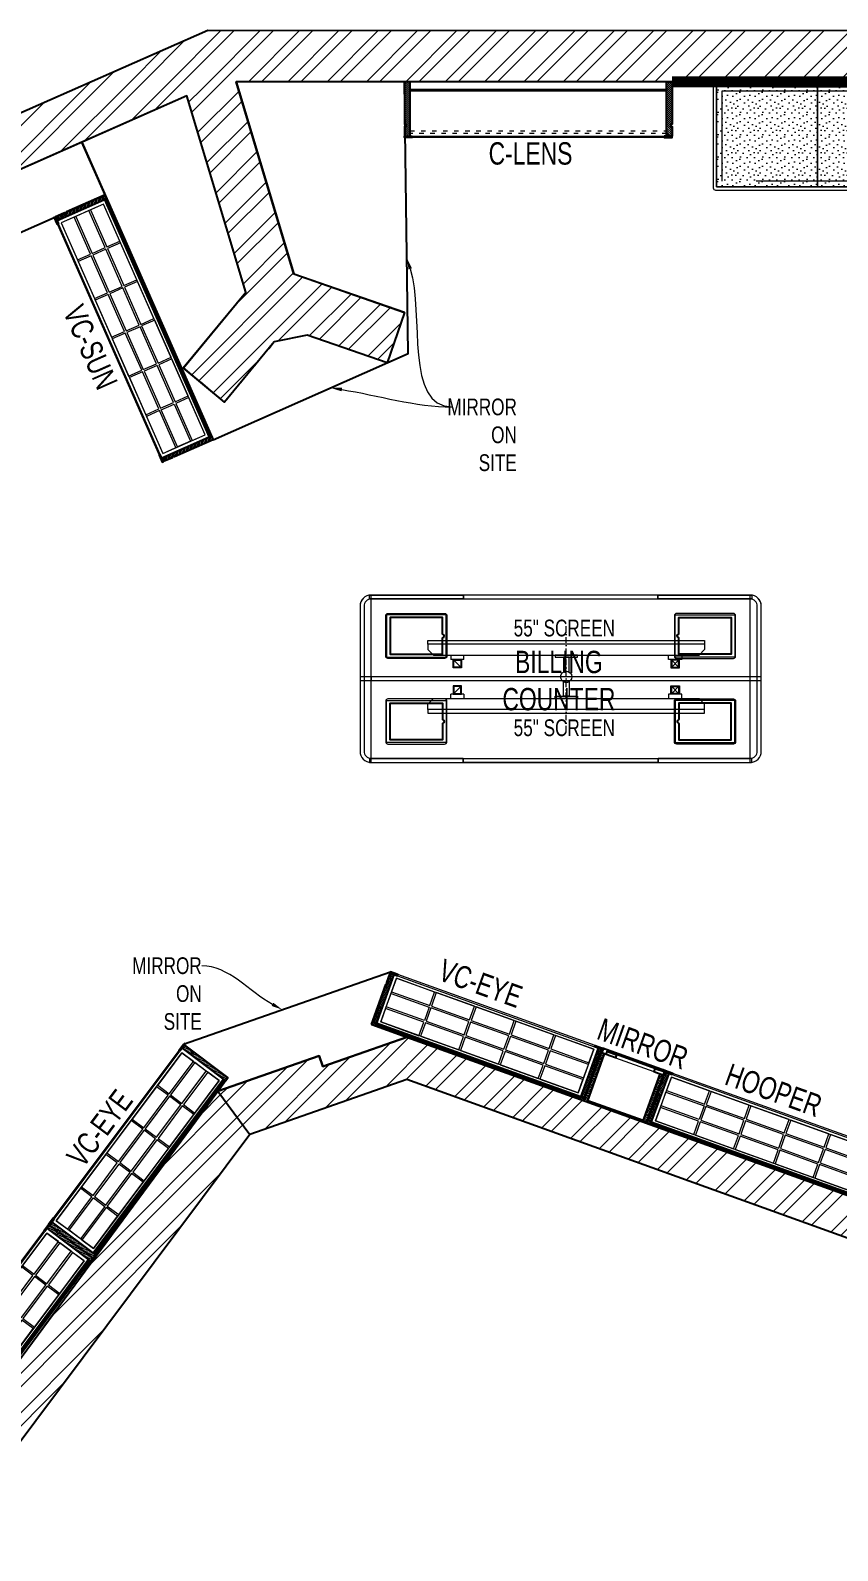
# Model space of a CAD drawing. Header units: feet. Extents: x 9100201 to 9130972, y -7060626 to -7048050.
# Drawn here: x 9109359 to 9112979, y -7054872 to -7048056 of the extents above; entities that cross this region are included whole.
import ezdxf
from ezdxf import colors
from ezdxf.entities.mleader import LeaderData, LeaderLine
from ezdxf.math import Vec2, Vec3

# ---------------------------------------------------------------- set-up
doc = ezdxf.new("R2010")
doc.units = ezdxf.units.FT
doc.header["$LTSCALE"] = 33
doc.header["$MEASUREMENT"] = 0
for name, pattern in [('ACAD_ISO03W100', [30, 12, -18]), ('DASHDOT2', [0.5, 0.25, -0.125, 0, -0.125]), ('HIDDEN2', [4.7625, 3.175, -1.5875]), ('HIDDENX2', [0.75, 0.5, -0.25])]:
    doc.linetypes.add(name, pattern=pattern)
doc.layers.add('A-WALL', color=1, linetype='Continuous')
for name, color, linetype, lineweight in [('LENS-DIM', 252, 'Continuous', 5), ('LENS-HATCH', 251, 'Continuous', 5), ('LENS-PARTITION', 21, 'Continuous', 25), ('LENS-TEXT', 31, 'Continuous', 5), ('LENS_TEXT', 31, 'Continuous', 5), ('LK-EQPMT', 3, 'Continuous', 18), ('LK-FF&E FLOOR', 1, 'Continuous', 9), ('LK-FF&E WALL', 1, 'Continuous', 9), ('LK-IT', 3, 'Continuous', 18), ('LK-MIRROR', 133, 'Continuous', 13), ('LN-ELEVATION-1', 81, 'Continuous', 25), ('LN-ELEVATION-2', 103, 'Continuous', 20), ('LN-ELEVATION-3', 125, 'Continuous', 18), ('LN-ELEVATION-4', 145, 'Continuous', 13), ('LN-ELEVATION-5', 167, 'Continuous', 5), ('LN-HATCH', 251, 'Continuous', 0), ('PLANO-TXT', 252, 'Continuous', 5)]:
    doc.layers.add(name, color=color, linetype=linetype, lineweight=lineweight)
doc.styles.add('LK TXT', font='GILC____.TTF', dxfattribs={"height": 100})
doc.styles.get("Standard").update_dxf_attribs({"font": 'GILC____.TTF'})
pattern_1 = [(45, (7858558.917, 3503823.203), (-4.4901280605, 4.4901280605), [])]
pattern_2 = [(225, (-11307537.08, 5495392.03), (88.2999593, -88.2999593), []), (225, (-11307595.94, 5495392.03), (88.2999593, -88.2999593), [])]
pattern_3 = [(45, (7858054.0837, 3504049.203), (-4.4901280605, 4.4901280605), [])]

# ---------------------------------------------------------------- blocks, each defined once
blk = doc.blocks.new('VC HD 1010')
at = {"layer": 'LN-HATCH', "ltscale": 0.5}
h = blk.add_hatch(dxfattribs=at)
h.set_pattern_fill('ANSI31', color=256, scale=2)
h.set_pattern_definition([(45, (3761554.586, 1795022.936), (-4.490128061, 4.490128061), [])])
h.paths.add_polyline_path([(-505.2, 24), (-505.2, -166), (-499.2, -166), (-499.2, -176), (-505.2, -176), (-505.2, -220), (-487.2, -220), (-487.2, 24)])
h = blk.add_hatch(dxfattribs=at)
h.set_pattern_fill('ANSI31', color=256, scale=2)
h.set_pattern_definition(pattern_1)
h.paths.add_polyline_path([(504.8, 24), (504.8, -166), (498.8, -166), (498.8, -176), (504.8, -176), (504.8, -220), (486.8, -220), (486.8, 24)])
h = blk.add_hatch(dxfattribs=at)
h.set_pattern_fill('ANSI31', color=256, scale=2)
h.set_pattern_definition([(45, (7858741.917, 3503823.203), (-4.4901280605, 4.4901280605), [])])
h.paths.add_polyline_path([(-470.2, -220), (-470.2, -226), (-505.2, -226), (-505.2, -220)])
h = blk.add_hatch(dxfattribs=at)
h.set_pattern_fill('ANSI31', color=256, scale=2)
h.set_pattern_definition(pattern_1)
h.paths.add_polyline_path([(476.8, -220), (476.8, -226), (511.8, -226), (511.8, -220)])
at = {"layer": 'LN-ELEVATION-1', "ltscale": 0.5}
for points in [[(-505.2, 24), (-505.2, -166), (-499.2, -166), (-499.2, -176), (-505.2, -176), (-505.2, -220), (-487.2, -220), (-487.2, 24)], [(486.8, 12), (-487.2, 12), (-487.2, 18), (486.8, 18)], [(504.8, 24), (504.8, -166), (498.8, -166), (498.8, -176), (504.8, -176), (504.8, -220), (486.8, -220), (486.8, 24)], [(-470.2, -220), (-470.2, -226), (-505.2, -226), (-505.2, -220)], [(469.8, -220), (469.8, -226), (504.8, -226), (504.8, -220)]]:
    blk.add_lwpolyline(points, close=True, dxfattribs=at)
at = {"layer": 'LN-ELEVATION-2', "ltscale": 0.5}
blk.add_lwpolyline([(470.2, 0), (-470.2, 0), (-470.2, -208), (470.2, -208)], close=True, dxfattribs=at)
at = {"layer": 'LN-ELEVATION-3', "ltscale": 0.5}
for p, q in [((-487.2, 24), (486.8, 24)), ((-470.2, -220), (469.8, -220)), ((469.8, -226), (-470.2, -226))]:
    blk.add_line(p, q, dxfattribs=at)
for points in [[(-470.2, 0), (-288.5, 0), (-288.5, -64), (-470.2, -64)], [(-280.5, 0), (-98.8, 0), (-98.8, -64), (-280.5, -64)], [(-90.8, 0), (90.8, 0), (90.8, -64), (-90.8, -64)], [(98.8, 0), (280.5, 0), (280.5, -64), (98.8, -64)], [(288.5, 0), (470.2, 0), (470.2, -64), (288.5, -64)], [(-470.2, -136), (-288.5, -136), (-288.5, -72), (-470.2, -72)], [(-280.5, -72), (-98.8, -72), (-98.8, -136), (-280.5, -136)], [(-90.8, -72), (90.8, -72), (90.8, -136), (-90.8, -136)], [(98.8, -72), (280.5, -72), (280.5, -136), (98.8, -136)], [(288.5, -72), (470.2, -72), (470.2, -136), (288.5, -136)], [(-470.2, -144), (-288.5, -144), (-288.5, -208), (-470.2, -208)], [(-280.5, -144), (-98.8, -144), (-98.8, -208), (-280.5, -208)], [(-90.8, -144), (90.8, -144), (90.8, -208), (-90.8, -208)], [(98.8, -144), (280.5, -144), (280.5, -208), (98.8, -208)], [(288.5, -144), (470.2, -144), (470.2, -208), (288.5, -208)]]:
    blk.add_lwpolyline(points, close=True, dxfattribs=at)
blk = doc.blocks.new('A$C79009803')
at = {"layer": 'LN-HATCH'}
h = blk.add_hatch(dxfattribs=at)
h.set_pattern_fill('ANSI32', color=256, scale=333, angle=180)
h.set_pattern_definition(pattern_2)
h.paths.add_polyline_path([(-9098.1, 4413.8), (-9618.9, 4184.2), (-5110.3, 4181.1), (-5110.1, 4411.1)])
h = blk.add_hatch(dxfattribs=at)
h.set_pattern_fill('ANSI32', color=256, scale=333, angle=180)
h.set_pattern_definition(pattern_2)
h.paths.add_polyline_path([(-13083.9, 2656.1), (-17010, -2129.5), (-16832.8, -2276.3), (-12943, 2468), (-9192.2, 4120.9), (-9049.7, 4183.8), (-9618.9, 4184.2)])
h = blk.add_hatch(dxfattribs=at)
h.set_pattern_fill('ANSI32', color=256, scale=333, angle=180)
h.set_pattern_definition(pattern_2)
h.paths.add_polyline_path([(-8712.6, 3321.6), (-8970.9, 4183.7), (-9049.7, 4183.8), (-9192.2, 4120.9), (-8928.1, 3239.7), (-9208.8, 2900.8), (-9023.9, 2747.7), (-8800.7, 3017.3), (-8653.7, 3047.2), (-8294.6, 2922.8), (-8216.1, 3149.6)])
h = blk.add_hatch(dxfattribs=at)
h.set_pattern_fill('ANSI32', color=256, scale=333, angle=180)
h.set_pattern_definition(pattern_2)
h.paths.add_polyline_path([(-8584.5, -231.2), (-8601, -184), (-9054.2, -342.1), (-8911.5, -535.9), (-8207.8, -290.5), (-4927.3, -1471), (-4868.3, -1300.9), (-8206.8, -99.5)])
h = blk.add_hatch(dxfattribs=at)
h.set_pattern_fill('ANSI32', color=256, scale=333, angle=180)
h.set_pattern_definition(pattern_2)
h.paths.add_polyline_path([(-12670.1, -5230), (-12693.2, -5210.9), (-12903.7, -5465.1), (-12880.6, -5484.2), (-13263.3, -5946.3), (-13170.8, -6022.9), (-13076.2, -6101.3), (-8911.5, -535.9), (-9054.2, -342.1)])
at = {"layer": 'A-WALL'}
for p, q in [((-9098.1, 4413.8), (-13083.9, 2656.1)), ((11484.8, 4399.7), (-9098.1, 4413.8)), ((-8712.6, 3321.6), (-8970.9, 4183.7)), ((-5110.3, 4181.1), (-8970.9, 4183.7)), ((-9192.2, 4120.9), (-12944.6, 2466.1)), ((-8928.1, 3239.7), (-9192.2, 4120.9)), ((-8216.1, 3149.6), (-8712.6, 3321.6)), ((-8216.1, 3149.6), (-8294.6, 2922.8)), ((-8653.7, 3047.2), (-8800.7, 3017.3)), ((-8294.6, 2922.8), (-8653.7, 3047.2)), ((-8584.5, -231.2, 0.2), (-8206.8, -99.5, 0.2)), ((-8206.8, -99.5, 0.2), (-4868.3, -1300.9, 0)), ((-9054.2, -342.1, 0.2), (-8601, -184, 0.2)), ((-8601, -184), (-8584.5, -231.2, 0.2)), ((-9054.2, -342.1), (-8911.5, -535.9, 0))]:
    blk.add_line(p, q, dxfattribs=at)
blk.add_lwpolyline([(-8800.7, 3017.3), (-9023.9, 2747.7), (-9208.8, 2900.8), (-8928.1, 3239.7)], dxfattribs=at)
for points, elevation in [([(-4927.3, -1471), (-8207.8, -290.5), (-8911.5, -535.9), (-13076.2, -6101.3)], 0), ([(-12935.6, -5503.6), (-12693.2, -5210.9), (-12670.1, -5230), (-9054.2, -342.1)], 0.2)]:
    blk.add_lwpolyline(points, dxfattribs=dict(at, elevation=elevation))
blk = doc.blocks.new('A$Ce45749d8')
at = {"layer": 'LENS-DIM', "color": 5, "linetype": 'ACAD_ISO03W100', "ltscale": 0.1, "elevation": 0}
for points in [[(10093, 4712.8), (7372.2, 4714.6), (7372.1, 4444.5), (7363, 4444.5), (7372.4, 1518.5), (7405.7, 1518.8), (7405.7, 1295.9), (7141.7, 1295.9), (7141.1, 2116.6), (3725.1, 2124.4), (3780, 2373.8), (3800, 2373.1), (3801.2, 4717), (-59.5, 4719.7), (198.9, 3857.6), (695.4, 3685.5), (616.9, 3458.7), (257.8, 3583.2), (110.8, 3553.2), (-112.4, 3283.6), (-297.3, 3436.7), (-16.6, 3775.6), (-280.7, 4656.9), (-4031.5, 3003.9)], [(-3758.6, -4694.1), (-142.7, 193.8), (310.5, 351.9), (327, 304.7), (704.6, 436.4), (4043.1, -764.9), (4057.6, -723.2), (4532.8, -887.9), (7142.1, -349.9), (7142.3, -33.3), (7372.4, -33.4), (7372.2, -303.4), (10089.6, -303.4)]]:
    blk.add_lwpolyline(points, dxfattribs=at)
at = {"layer": 'LENS-DIM', "color": 2}
blk.add_blockref('A$C79009803', (8911.5, 535.9, 0), dxfattribs=at)
blk = doc.blocks.new('MIRROR')
at = {"layer": 'LN-HATCH', "ltscale": 0.5}
h = blk.add_hatch(dxfattribs=at)
h.set_pattern_fill('ANSI31', color=256, scale=2)
h.set_pattern_definition([(45, (4060433.7416, 1708720.787), (-4.4901280605, 4.4901280605), [])])
h.paths.add_polyline_path([(212.9, 101.3), (230.9, 101.3), (230.9, -127.7), (212.9, -127.7)])
h.paths.add_polyline_path([(230.9, 95.3), (494.9, 95.3), (494.9, 101.3), (230.9, 101.3)])
h.paths.add_polyline_path([(512.9, 101.3), (494.9, 101.3), (494.9, -127.7), (512.9, -127.7)])
at = {"layer": 'Defpoints'}
blk.add_lwpolyline([(512.9, 101.3), (212.9, 101.3), (212.9, -148.7), (512.9, -148.7)], close=True, dxfattribs=at)
at = {"layer": 'LN-ELEVATION-1'}
for points in [[(212.9, 101.3), (230.9, 101.3), (230.9, -127.7), (212.9, -127.7)], [(230.9, 95.3), (494.9, 95.3), (494.9, 101.3), (230.9, 101.3)], [(512.9, 101.3), (494.9, 101.3), (494.9, -127.7), (512.9, -127.7)], [(259.9, -141.7), (259.9, -127.7), (214.9, -127.7), (214.9, -148.7), (223.9, -148.7), (223.9, -147.2), (216.4, -147.2), (216.4, -141.7)], [(442.9, -141.7), (442.9, -127.7), (487.9, -127.7), (487.9, -148.7), (478.9, -148.7), (478.9, -147.2), (486.4, -147.2), (486.4, -141.7)], [(504.9, -148.7), (504.9, -147.2), (509.4, -147.2), (509.4, -129.2), (487.9, -129.2), (487.9, -127.7), (510.9, -127.7), (510.9, -148.7)]]:
    blk.add_lwpolyline(points, close=True, dxfattribs=at)
at = {"layer": 'LN-ELEVATION-2'}
blk.add_lwpolyline([(259.9, -141.7), (442.9, -141.7), (442.9, -127.7), (259.9, -127.7)], close=True, dxfattribs=at)
at = {"layer": 'LN-ELEVATION-2', "color": 4, "lineweight": 0}
blk.add_lwpolyline([(216.4, -141.7), (486.4, -141.7), (486.4, -147.2), (216.4, -147.2)], close=True, dxfattribs=at)
at = {"layer": 'LN-ELEVATION-4', "ltscale": 0.5}
blk.add_line((478.9, -148.7), (223.9, -148.7), dxfattribs=at)
blk = doc.blocks.new('VC HD 1200')
at = {"layer": 'LN-HATCH', "ltscale": 0.5}
h = blk.add_hatch(dxfattribs=at)
h.set_pattern_fill('ANSI31', color=256, scale=2)
h.set_pattern_definition([(45, (3760859.753, 1795248.936), (-4.490128061, 4.490128061), [])])
h.paths.add_polyline_path([(-1200, 250), (-1200, 60), (-1194, 60), (-1194, 50), (-1200, 50), (-1200, 6), (-1182, 6), (-1182, 250)])
h = blk.add_hatch(dxfattribs=at)
h.set_pattern_fill('ANSI31', color=256, scale=2)
h.set_pattern_definition(pattern_3)
h.paths.add_polyline_path([(0, 250), (0, 60), (-6, 60), (-6, 50), (0, 50), (0, 6), (-18, 6), (-18, 250)])
h = blk.add_hatch(dxfattribs=at)
h.set_pattern_fill('ANSI31', color=256, scale=2)
h.set_pattern_definition([(45, (7858047.0837, 3504049.203), (-4.4901280605, 4.4901280605), [])])
h.paths.add_polyline_path([(-1165, 6), (-1165, 0), (-1200, 0), (-1200, 6)])
h = blk.add_hatch(dxfattribs=at)
h.set_pattern_fill('ANSI31', color=256, scale=2)
h.set_pattern_definition(pattern_3)
h.paths.add_polyline_path([(-28, 6), (-28, 0), (0, 0), (0, 6)])
at = {"layer": 'LN-ELEVATION-1', "ltscale": 0.5}
for points in [[(-1200, 250), (-1200, 60), (-1194, 60), (-1194, 50), (-1200, 50), (-1200, 6), (-1182, 6), (-1182, 250)], [(-18, 238), (-1182, 238), (-1182, 244), (-18, 244)], [(0, 250), (0, 60), (-6, 60), (-6, 50), (0, 50), (0, 6), (-18, 6), (-18, 250)], [(-1165, 6), (-1165, 0), (-1200, 0), (-1200, 6)], [(-35, 6), (-35, 0), (0, 0), (0, 6)]]:
    blk.add_lwpolyline(points, close=True, dxfattribs=at)
at = {"layer": 'LN-ELEVATION-3', "ltscale": 0.5}
for p, q in [((-1182, 250), (-18, 250)), ((-1165, 6), (-35, 6)), ((-35, 0), (-1165, 0))]:
    blk.add_line(p, q, dxfattribs=at)
for points in [[(-1165, 226), (-35, 226), (-35, 18), (-1165, 18)], [(-1165, 226), (-983.3, 226), (-983.3, 162), (-1165, 162)], [(-975.3, 226), (-793.7, 226), (-793.7, 162), (-975.3, 162)], [(-785.7, 226), (-604, 226), (-604, 162), (-785.7, 162)], [(-596, 226), (-414.3, 226), (-414.3, 162), (-596, 162)], [(-406.3, 226), (-224.7, 226), (-224.7, 162), (-406.3, 162)], [(-216.7, 226), (-35, 226), (-35, 162), (-216.7, 162)], [(-1165, 90), (-983.3, 90), (-983.3, 154), (-1165, 154)], [(-975.3, 154), (-793.7, 154), (-793.7, 90), (-975.3, 90)], [(-785.7, 154), (-604, 154), (-604, 90), (-785.7, 90)], [(-596, 154), (-414.3, 154), (-414.3, 90), (-596, 90)], [(-406.3, 154), (-224.7, 154), (-224.7, 90), (-406.3, 90)], [(-216.7, 154), (-35, 154), (-35, 90), (-216.7, 90)], [(-1165, 82), (-983.3, 82), (-983.3, 18), (-1165, 18)], [(-975.3, 82), (-793.7, 82), (-793.7, 18), (-975.3, 18)], [(-785.7, 82), (-604, 82), (-604, 18), (-785.7, 18)], [(-596, 82), (-414.3, 82), (-414.3, 18), (-596, 18)], [(-406.3, 82), (-224.7, 82), (-224.7, 18), (-406.3, 18)], [(-216.7, 82), (-35, 82), (-35, 18), (-216.7, 18)]]:
    blk.add_lwpolyline(points, close=True, dxfattribs=at)
blk = doc.blocks.new('JJ SH 1200')
at = {"layer": 'LN-HATCH', "ltscale": 0.5}
h = blk.add_hatch(dxfattribs=at)
h.set_pattern_fill('ANSI31', color=256, scale=2)
h.set_pattern_definition([(45, (4097187.331, 1708800.267), (-4.4901280605, 4.4901280605), [])])
h.paths.add_polyline_path([(792.1, 220), (792.1, 30), (786.1, 30), (786.1, 20), (792.1, 20), (792.1, -24), (767.1, -24), (767.1, 220)])
h.paths.add_polyline_path([(-382.9, 180), (767.1, 180), (767.1, 186), (-382.9, 186)])
h.paths.add_polyline_path([(757.1, -24), (757.1, -30), (792.1, -30), (792.1, -24)])
h.paths.add_polyline_path([(-407.9, 220), (-407.9, 30), (-401.9, 30), (-401.9, 20), (-407.9, 20), (-407.9, -24), (-382.9, -24), (-382.9, 220)])
h.paths.add_polyline_path([(-372.9, -24), (-372.9, -30), (-407.9, -30), (-407.9, -24)])
at = {"layer": 'LN-ELEVATION-1', "ltscale": 0.5}
for points in [[(-407.9, 220), (-407.9, 30), (-401.9, 30), (-401.9, 20), (-407.9, 20), (-407.9, -24), (-382.9, -24), (-382.9, 220)], [(792.1, 220), (792.1, 30), (786.1, 30), (786.1, 20), (792.1, 20), (792.1, -24), (767.1, -24), (767.1, 220)], [(-382.9, 180), (767.1, 180), (767.1, 186), (-382.9, 186)], [(-372.9, -24), (-372.9, -30), (-407.9, -30), (-407.9, -24)], [(757.1, -24), (757.1, -30), (792.1, -30), (792.1, -24)]]:
    blk.add_lwpolyline(points, close=True, dxfattribs=at)
at = {"layer": 'LN-ELEVATION-3', "ltscale": 0.5}
for p, q in [((767.1, 220), (-382.9, 220)), ((757.1, -24), (-372.9, -24)), ((-372.9, -30), (757.1, -30))]:
    blk.add_line(p, q, dxfattribs=at)
at = {"layer": 'LN-ELEVATION-4', "linetype": 'ACAD_ISO03W100', "ltscale": 0.05}
blk.add_lwpolyline([(767.1, 0), (-382.9, 0), (-382.9, -12), (767.1, -12)], close=True, dxfattribs=at)
blk = doc.blocks.new('3 seater Bench 1385')
at = {"layer": 'LENS-HATCH', "lineweight": 0}
h = blk.add_hatch(dxfattribs=at)
h.set_pattern_fill('STIP1', color=177, scale=100, angle=270, pattern_type=2)
h.set_pattern_definition([(270, (6617025.25, -170439.11), (100, -2e-13), [0, -100]), (270, (6617009.25, -170451.11), (100, -2e-13), [0, -100]), (270, (6616985.25, -170446.11), (100, -2e-13), [0, -100]), (270, (6616962.25, -170481.11), (100, -2e-13), [0, -100]), (270, (6616998.25, -170478.11), (100, -2e-13), [0, -100]), (270, (6617022.25, -170505.11), (100, -2e-13), [0, -100]), (270, (6617029.25, -170470.11), (100, -2e-13), [0, -100]), (270, (6616988.25, -170512.11), (100, -2e-13), [0, -100]), (270, (6616956.25, -170507.11), (100, -2e-13), [0, -100]), (270, (6616941.25, -170433.11), (100, -2e-13), [0, -100]), (270, (6616961.25, -170451.11), (100, -2e-13), [0, -100]), (270, (6616942.25, -170465.11), (100, -2e-13), [0, -100]), (270, (6617006.25, -170526.11), (100, -2e-13), [0, -100]), (270, (6616981.25, -170494.11), (100, -2e-13), [0, -100]), (270, (6617014.25, -170486.11), (100, -2e-13), [0, -100]), (270, (6617005.25, -170503.11), (100, -2e-13), [0, -100]), (270, (6616978.25, -170467.11), (100, -2e-13), [0, -100]), (270, (6617032.25, -170495.11), (100, -2e-13), [0, -100]), (270, (6616973.25, -170526.11), (100, -2e-13), [0, -100]), (270, (6616943.25, -170523.11), (100, -2e-13), [0, -100])])
h.paths.add_polyline_path([(677.5, 227.5), (225.8, 227.5), (225.8, -227.5), (677.5, -227.5)])
h.paths.add_polyline_path([(-225.8, 227.5), (225.8, 227.5), (225.8, -227.5), (-225.8, -227.5)])
h.paths.add_polyline_path([(-677.5, 227.5), (-225.8, 227.5), (-225.8, -227.5), (-677.5, -227.5)])
at = {"layer": 'LN-ELEVATION-2', "ltscale": 0.5}
for points in [[(-677.5, 227.5), (-225.8, 227.5), (-225.8, -227.5), (-677.5, -227.5)], [(-225.8, 227.5), (225.8, 227.5), (225.8, -227.5), (-225.8, -227.5)], [(677.5, 227.5), (225.8, 227.5), (225.8, -227.5), (677.5, -227.5)]]:
    blk.add_lwpolyline(points, close=True, dxfattribs=at)
at = {"layer": 'LN-ELEVATION-5', "ltscale": 0.5}
blk.add_lwpolyline([(682.5, 242.5), (-682.5, 242.5, 0.414214), (-692.5, 232.5), (-692.5, -232.5, 0.414214), (-682.5, -242.5), (682.5, -242.5, 0.414214), (692.5, -232.5), (692.5, 232.5, 0.414214)], format="xyb", close=True, dxfattribs=at)
blk.add_lwpolyline([(677.5, 227.5), (-677.5, 227.5), (-677.5, -227.5), (677.5, -227.5)], close=True, dxfattribs=at)
at = {"layer": 'LN-ELEVATION-5', "linetype": 'HIDDEN2', "ltscale": 11}
blk.add_lwpolyline([(-652.5, 202.5), (652.5, 202.5), (652.5, -202.5), (-652.5, -202.5)], close=True, dxfattribs=at)
blk = doc.blocks.new('I-PAD Frame')
at = {"color": 3, "linetype": 'Continuous'}
blk.add_lwpolyline([(357868.7, -232321.1), (358122.7, -232321.1, 0.414214), (358132.7, -232311.1), (358132.7, -232129.1, 0.414214), (358122.7, -232119.1), (357868.7, -232119.1, 0.414214), (357858.7, -232129.1), (357858.7, -232311.1, 0.414214)], format="xyb", close=True, dxfattribs=at)
at = {"color": 3, "linetype": 'Continuous', "lineweight": 25}
blk.add_lwpolyline([(358113.2, -232229.7), (358113.2, -232302.1), (357878.2, -232302.1), (357878.2, -232138.1), (358113.2, -232138.1), (358113.2, -232210.6, 0.327538), (358114.6, -232212.5, -0.733799), (358114.6, -232227.8, 0.327538)], format="xyb", close=True, dxfattribs=at)
blk = doc.blocks.new('Billing Counter 1800')
at = {"color": 5, "linetype": 'HIDDENX2', "ltscale": 0.025}
for p, q in [((-850, -375), (-850, 375)), ((850, -375), (850, 375))]:
    blk.add_line(p, q, dxfattribs=at)
at = {"color": 0, "linetype": 'Continuous'}
for p, q in [((850, 375), (-850, 375)), ((900, -325), (900, 325)), ((-850, -375), (850, -375))]:
    blk.add_line(p, q, dxfattribs=at)
at = {"color": 2, "linetype": 'Continuous'}
blk.add_line((849, -375), (850, -375), dxfattribs=at)
at = {"color": 2, "linetype": 'HIDDENX2', "ltscale": 0.025}
for points in [[(-858, 375), (-437.4, 375), (-437.4, 358), (-858, 358)], [(435.3, 375), (-435.3, 375), (-435.3, 358), (435.3, 358)], [(437.3, 375), (857.9, 375), (857.9, 358), (437.3, 358)], [(-858, -375), (-437.4, -375), (-437.4, -358), (-858, -358)], [(435.3, -375), (-435.3, -375), (-435.3, -358), (435.3, -358)], [(437.3, -375), (857.9, -375), (857.9, -358), (437.3, -358)]]:
    blk.add_lwpolyline(points, close=True, dxfattribs=at)
at = {"color": 5, "linetype": 'Continuous'}
for points in [[(-780.9, 97.3), (-513.9, 97.3), (-513.9, 286.2), (-780.9, 286.2)], [(780.9, 97.3), (513.9, 97.3), (513.9, 286.2), (780.9, 286.2)], [(-780.9, -97.3), (-513.9, -97.3), (-513.9, -286.2), (-780.9, -286.2)], [(780.9, -97.3), (513.9, -97.3), (513.9, -286.2), (780.9, -286.2)]]:
    blk.add_lwpolyline(points, close=True, dxfattribs=at)
at = {"color": 5, "linetype": 'HIDDENX2', "ltscale": 0.025}
blk.add_lwpolyline([(850, 8.5), (-850, 8.5), (-850, -8.5), (850, -8.5)], close=True, dxfattribs=at)
at = {"color": 0, "linetype": 'Continuous'}
for centre, start, end in [((-850, 325), 90, 180), ((850, 325), 0, 90), ((850, -325), 270, 0)]:
    blk.add_arc(centre, 50, start, end, dxfattribs=at)
at = {"layer": 'LN-ELEVATION-2'}
blk.add_line((-900, 325), (-900, -325), dxfattribs=at)
for points in [[(850, 375), (-850, 375, 0.414214), (-900, 325), (-900, -325, 0.414214), (-850, -375), (850, -375, 0.414214), (900, -325), (900, 325, 0.414214)], [(850, 357), (-850, 357, 0.414214), (-882, 325), (-882, -325, 0.414214), (-850, -357), (850, -357, 0.414214), (882, -325), (882, 325, 0.414214)]]:
    blk.add_lwpolyline(points, format="xyb", close=True, dxfattribs=at)
blk.add_lwpolyline([(-900, -8.5), (900, -8.5), (900, 8.5), (-900, 8.5)], close=True, dxfattribs=at)
blk.add_arc((-850, -325), 50, 180, 270, dxfattribs=at)
at = {"color": 2, "linetype": 'Continuous', "xscale": -1, "rotation": 180}
blk.add_blockref('I-PAD Frame', (-358643.2, -232028.4), dxfattribs=at)
at = {"color": 2, "linetype": 'Continuous', "rotation": 180}
blk.add_blockref('I-PAD Frame', (358643.2, -232028.4), dxfattribs=at)
at = {"color": 2, "linetype": 'Continuous'}
blk.add_blockref('I-PAD Frame', (-358643.2, 232028.4), dxfattribs=at)
at = {"color": 2, "linetype": 'Continuous', "xscale": -1}
blk.add_blockref('I-PAD Frame', (358643.2, 232028.4), dxfattribs=at)
at = {"layer": 'LENS-TEXT', "color": 0, "linetype": 'Continuous', "ltscale": 3, "insert": (-7.9, -8.9), "char_height": 100, "attachment_point": 5, "style": 'LK TXT'}
blk.add_mtext_dynamic_manual_height_columns('BILLING COUNTER', width=353.056, gutter_width=0.5, heights=[0], dxfattribs=at)
blk = doc.blocks.new('55INCH')
at = {"layer": 'LK-EQPMT', "ltscale": 12}
for p, q in [((2111558.8, 1135690.5), (2111583.2, 1135690.5)), ((2111583.2, 1135690.5), (2111607.7, 1135666)), ((2111607.7, 1134473.9), (2111607.7, 1135666)), ((2111607.7, 1135587.9), (2111627.2, 1135587.9)), ((2111627.2, 1135587.9), (2111627.2, 1135529.3)), ((2111627.2, 1135529.3), (2111607.7, 1135529.3)), ((2111627.2, 1134610.6), (2111607.7, 1134610.6)), ((2111627.2, 1134610.6), (2111627.2, 1134552)), ((2111607.7, 1134552), (2111627.2, 1134552)), ((2111558.8, 1134449.5), (2111583.2, 1134449.5)), ((2111583.2, 1134449.5), (2111607.7, 1134473.9))]:
    blk.add_line(p, q, dxfattribs=at)
at = {"layer": 'LK-EQPMT'}
for p, q in [((2111661.6, 1135543.3), (2111631, 1135573.9)), ((2111661.6, 1135573.9), (2111631, 1135543.3)), ((2111661.6, 1134597.1), (2111631, 1134566.5))]:
    blk.add_line(p, q, dxfattribs=at)
at = {"layer": 'LK-EQPMT', "ltscale": 12}
blk.add_lwpolyline([(2111542.6, 1135690.5), (2111558.8, 1135690.5), (2111558.8, 1134449.5), (2111542.6, 1134449.5)], close=True, dxfattribs=at)
at = {"layer": 'LK-EQPMT'}
for points in [[(2111627.2, 1135577.7), (2111627.2, 1135539.5), (2111665.4, 1135539.5), (2111665.4, 1135577.7)], [(2111631, 1135573.9), (2111631, 1135543.3), (2111661.6, 1135543.3), (2111661.6, 1135573.9)], [(2111627.2, 1134562.7), (2111627.2, 1134600.9), (2111665.4, 1134600.9), (2111665.4, 1134562.7)], [(2111631, 1134566.5), (2111631, 1134597.1), (2111661.6, 1134597.1), (2111661.6, 1134566.5)]]:
    blk.add_lwpolyline(points, close=True, dxfattribs=at)

msp = doc.modelspace()

# ---------------------------------------------------------------- linework, layer by layer
at = {"layer": 'LENS-PARTITION', "elevation": 0}
for points in [[(9109590.1, -7048556.8), (9110179, -7049891), (9111053.9, -7049505), (9111037, -7048286.5), (9110282.2, -7048286.2), (9110540.8, -7049148.2), (9111037.4, -7049320.1), (9110958.9, -7049546.9), (9110599.8, -7049422.6), (9110452.8, -7049452.6), (9110229.7, -7049722.2), (9110044.8, -7049569.2), (9110325.3, -7049230.2), (9110060.9, -7048349)], [(9109465.8, -7048894.3), (9109465.8, -7048894.2), (9109471.3, -7048891.8), (9109694.4, -7048793.2), (9109590.1, -7048556.8), (9108815.4, -7048898.8), (9108920, -7049135.5)], [(9110200.2, -7052812), (9110199.9, -7052811.8), (9110245.1, -7052751.3), (9110045.1, -7052601.4), (9110974, -7052277.1), (9110889.5, -7052512.3), (9111047.5, -7052569.2), (9110669.9, -7052701), (9110653.4, -7052653.8)]]:
    msp.add_lwpolyline(points, close=True, dxfattribs=at)
at = {"layer": 'LK-IT', "color": 1, "linetype": 'DASHDOT2', "ltscale": 3}
msp.add_line((9111762.2, -7051198.7, 0), (9111762.2, -7050709.7, 0), dxfattribs=at)
at = {"layer": 'LK-IT', "elevation": 0}
for points in [[(9111812.2, -7050856.8), (9111712.2, -7050856.8), (9111712.2, -7050866.8), (9111812.2, -7050866.8)], [(9111812.2, -7051051.6), (9111712.2, -7051051.6), (9111712.2, -7051041.6), (9111812.2, -7051041.6)]]:
    msp.add_lwpolyline(points, close=True, dxfattribs=at)
for points in [[(9111774.7, -7050932.6), (9111774.7, -7050866.8), (9111749.7, -7050866.8), (9111749.7, -7050932.6, -0.267949), (9111774.7, -7050932.6, 1)], [(9111774.7, -7050975.9), (9111774.7, -7051041.6), (9111749.7, -7051041.6), (9111749.7, -7050975.9, 0.267949), (9111774.7, -7050975.9, -1)]]:
    msp.add_lwpolyline(points, format="xyb", dxfattribs=at)
at = {"layer": 'LK-IT', "color": 1}
msp.add_circle((9111762.2, -7050954.2, 0), 25, dxfattribs=at)
at = {"layer": 'LK-MIRROR', "linetype": 'ACAD_ISO03W100', "ltscale": 0.05, "const_width": 50, "elevation": 0}
msp.add_lwpolyline([(9112237, -7048286.9), (9114066.5, -7048287.7)], dxfattribs=at)

# ---------------------------------------------------------------- block references
at = {"layer": 'LENS-DIM', "color": 2, "rotation": 0.0163409346695699}
msp.add_blockref('A$Ce45749d8', (9110343, -7053005.8, 0), dxfattribs=at)
at = {"layer": 'LK-FF&E FLOOR'}
for name, p in [('3 seater Bench 1385', (9113114.3, -7048529.8, 0)), ('Billing Counter 1800', (9111737.2, -7050962.7, 0))]:
    msp.add_blockref(name, p, dxfattribs=at)
at = {"layer": 'LK-FF&E WALL', "xscale": -1}
for name, p, rotation in [('JJ SH 1200', (9111829, -7048506.8, 0), 359.9773662474173), ('VC HD 1200', (9109465.7, -7048894.1, 0), 293.8152458189736), ('VC HD 1010', (9109923.2, -7053141, 0.2), 233.1547085510908), ('VC HD 1010', (9109317.5, -7053949.2, 0.2), 233.1547085510908)]:
    msp.add_blockref(name, p, dxfattribs=dict(at, rotation=rotation))
at = {"layer": 'LK-FF&E WALL', "extrusion": (4.08303e-05, -9.1673e-05, 1), "xscale": -1, "rotation": 160.2248609955658}
for p in [(9111372.9, -7052660.6, 1018.8), (9112605.7, -7053103.8, 1018.8)]:
    msp.add_blockref('VC HD 1010', p, dxfattribs=at)
at = {"layer": 'LK-FF&E WALL', "extrusion": (4.08303e-05, -9.1673e-05, 1), "rotation": 160.2248609956823}
msp.add_blockref('MIRROR', (9112356.9, -7052932.2, 1018.8), dxfattribs=at)
at = {"layer": 'LK-IT', "rotation": 270}
msp.add_blockref('55INCH', (7976692.2, -4939249.1, 0), dxfattribs=at)
at = {"layer": 'LK-IT', "xscale": -1, "rotation": 270}
msp.add_blockref('55INCH', (7976692.2, -9162659.3, 0), dxfattribs=at)

# ---------------------------------------------------------------- texts
at = {"layer": 'LENS-TEXT', "color": 0, "linetype": 'Continuous', "ltscale": 3, "char_height": 75, "width": 783.964, "attachment_point": 5, "style": 'LK TXT'}
for insert in [(9111753.7, -7050736, 0), (9111753.7, -7051183, 0)]:
    msp.add_mtext('\\pt225;55" SCREEN', dxfattribs=dict(at, insert=insert))
at = {"layer": 'LENS_TEXT', "linetype": 'Continuous', "ltscale": 3, "extrusion": (6.18173e-05, -3.32994e-05, 1), "insert": (9112105.5, -7052599.9, 0.3), "char_height": 100, "width": 324.474, "attachment_point": 5, "text_direction": (0.941028, -0.33833, -6.9e-05), "style": 'LK TXT'}
msp.add_mtext('{\\C7;MIRROR}', dxfattribs=at)
at = {"layer": 'PLANO-TXT', "linetype": 'Continuous', "ltscale": 3, "char_height": 100, "width": 271.785, "attachment_point": 5, "style": 'LK TXT'}
for s, insert, rotation in [('C-LENS', (9111602, -7048608.4, 0), 359.97737), ('VC-SUN', (9109627.5, -7049476.4, 0), 293.84306), ('VC-EYE', (9109669.9, -7052977.8, 0.2), 53.15471)]:
    msp.add_mtext(s, dxfattribs=dict(at, insert=insert, rotation=rotation))
at = {"layer": 'PLANO-TXT', "linetype": 'Continuous', "ltscale": 3, "extrusion": (6.18173e-05, -3.32994e-05, 1), "char_height": 100, "width": 271.785, "attachment_point": 5, "text_direction": (0.941028, -0.33833, -6.9e-05), "style": 'LK TXT'}
for s, insert in [('VC-EYE', (9111377.8, -7052329.3, 0.4)), ('HOOPER', (9112692.6, -7052808.4, 0.3))]:
    msp.add_mtext(s, dxfattribs=dict(at, insert=insert))

# ---------------------------------------------------------------- leaders
at = {"layer": 'LENS-TEXT', "color": 0, "linetype": 'Continuous', "ltscale": 3}
ml = msp.add_multileader_mtext('Standard', dxfattribs=at)
ml.set_content('\\pxqr,t3;{\\C0;MIRROR ON SITE}', color=1)
ml.set_leader_properties(color=256, linetype='ByLayer', lineweight=-1)
ml.build(insert=Vec2(0, 0))
ml.multileader.update_dxf_attribs({"leader_type": 2, "dogleg_length": 0.36, "arrow_head_size": 50})
ctx = ml.context
ctx.base_point, ctx.char_height, ctx.arrow_head_size, ctx.landing_gap_size, ctx.plane_origin, ctx.plane_x_axis, ctx.plane_y_axis = Vec3(9111251.2, -7049744.4, 47488.1), 75, 50, 0.09, Vec3(9117335.6, -7051151.2, 47488.1), Vec3(0.999999, -0.001097), Vec3(0.001097, 0.999999)
notes = []
notes.append((ctx, [(1, (1, 1, 0), (9111250.8, -7049744.4, 47488.1), (0.999999, -0.001097), 0.36, [(1, [(9110705.8, -7049658.5, 47488.1)], 0, []), (0, [(9111048, -7049077.2, 47488.1)], 0, [])])]))
ctx.mtext.insert, ctx.mtext.text_direction, ctx.mtext.rotation, ctx.mtext.width, ctx.mtext.flow_direction = Vec3(9111251.3, -7049706.4, 47488.1), Vec3(0.999999, -0.001097), 6.282088, 289.544, 5
ml = msp.add_multileader_mtext('Standard', dxfattribs=at)
ml.set_content('\\pxqr,t3;{\\C0;MIRROR ON SITE}', color=1)
ml.set_leader_properties(color=256, linetype='ByLayer', lineweight=-1)
ml.build(insert=Vec2(0, 0))
ml.multileader.update_dxf_attribs({"leader_type": 2, "dogleg_length": 0.36, "arrow_head_size": 50})
ctx = ml.context
ctx.base_point, ctx.char_height, ctx.arrow_head_size, ctx.landing_gap_size, ctx.plane_origin, ctx.plane_x_axis, ctx.plane_y_axis = Vec3(9109877.3, -7052249.9, 47488.1), 75, 50, 0.09, Vec3(9103839.5, -7053656.4, 47488.1), Vec3(0.999999, 0.001097), Vec3(-0.001097, 0.999999)
ctx.text_align_type = 2
notes.append((ctx, [(1, (1, 1, 0), (9110127.7, -7052249.6, 47488.1), (-0.999999, -0.001097), 0.36, [(1, [(9110488.6, -7052446.6, 47488.1)], 0, [])])]))
ctx.mtext.insert, ctx.mtext.text_direction, ctx.mtext.rotation, ctx.mtext.width, ctx.mtext.alignment, ctx.mtext.flow_direction = Vec3(9110127.2, -7052211.6, 47488.1), Vec3(0.999999, 0.001097), 0.001097, 289.544, 3, 5
for ctx, leaders in notes:
    for number, flags, end, landing, length, lines in leaders:
        leader = LeaderData()
        leader.index, (leader.has_last_leader_line, leader.has_dogleg_vector, leader.attachment_direction) = number, flags
        leader.last_leader_point, leader.dogleg_vector, leader.dogleg_length = Vec3(end), Vec3(landing), length
        for number, points, colour, breaks in lines:
            line = LeaderLine()
            line.index, line.vertices, line.color, line.breaks = number, Vec3.list(points), colors.encode_raw_color(colour), breaks
            leader.lines.append(line)
        ctx.leaders.append(leader)

doc.saveas('drawing.dxf')
